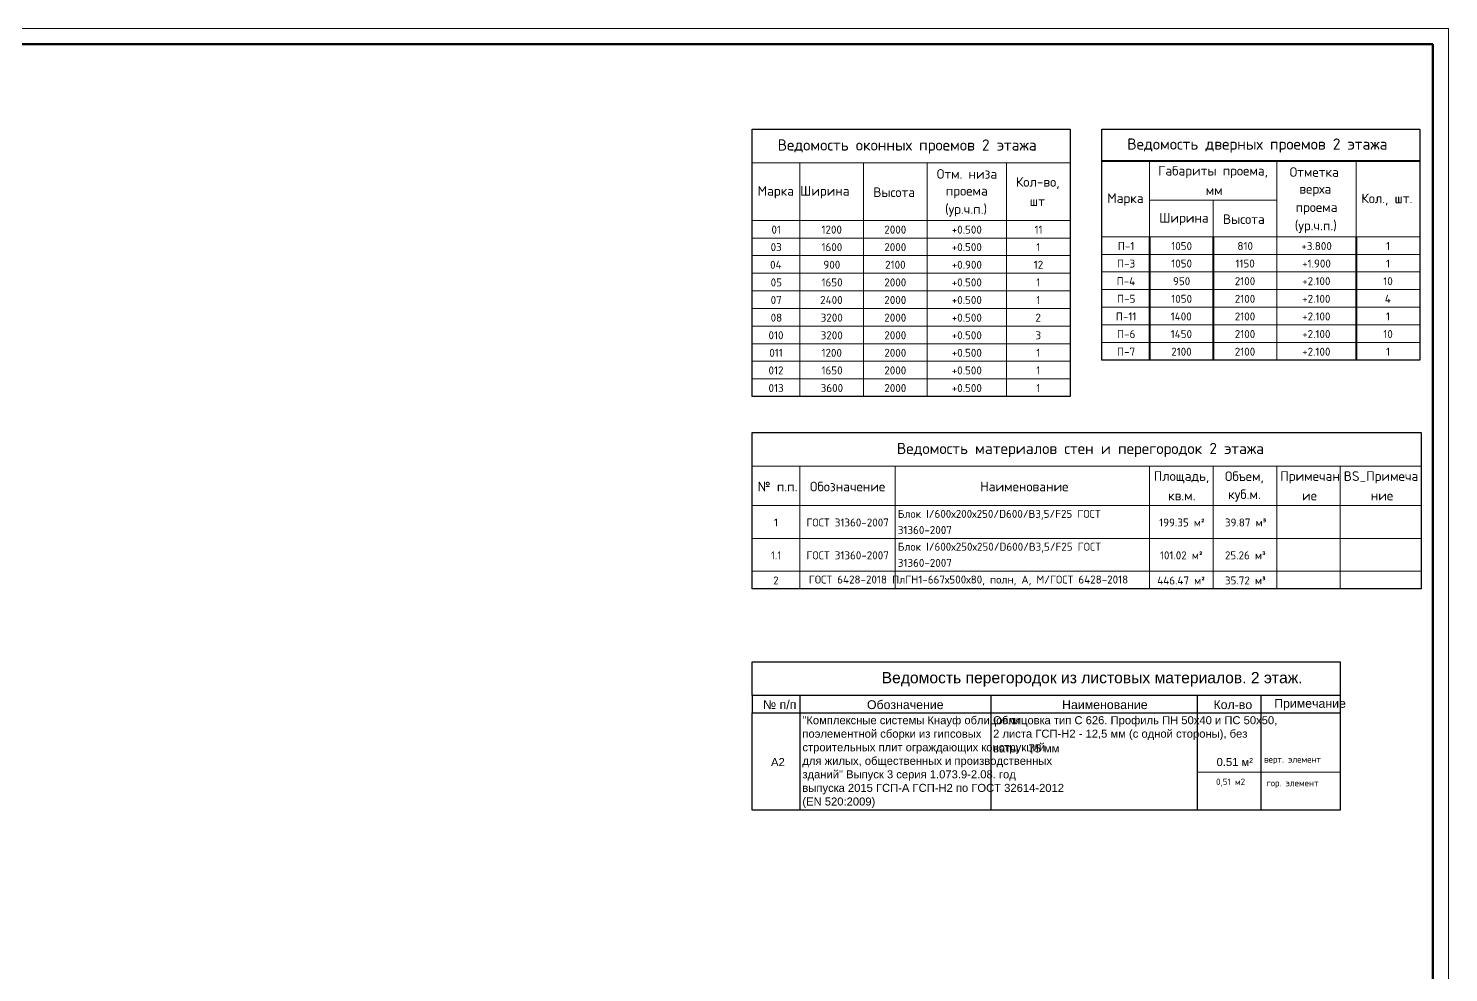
# Model space of a CAD drawing. Header units: millimetres. Extents: x -84737 to 172119, y -43083 to 59399.
# Drawn here: x 124460 to 169138, y -13384 to 16316 of the extents above; entities that cross this region are included whole.
import ezdxf

# ---------------------------------------------------------------- set-up
doc = ezdxf.new("R2010")
doc.units = ezdxf.units.MM
doc.layers.add('PDF _Геометрия', color=7, linetype='Continuous')
doc.layers.add('PDF _Текст', color=7, linetype='Continuous')
doc.styles.add('PDF GOSTCommon', font='arial.ttf')
doc.styles.add('PDF ISOCPEUR', font='isocpeur.ttf')

msp = doc.modelspace()

# ---------------------------------------------------------------- linework, layer by layer
at = {"layer": 'PDF _Геометрия', "lineweight": 20}
msp.add_lwpolyline([(169138, 16316), (169138, -43083), (85040, -43083), (85040, 16316)], close=True, dxfattribs=at)
at = {"layer": 'PDF _Геометрия', "lineweight": 60}
msp.add_lwpolyline([(168639, 15816), (168639, -42583), (87034, -42583), (87034, 15816)], close=True, dxfattribs=at)
at = {"layer": 'PDF _Геометрия', "lineweight": 30}
for points in [[(147232, 13149), (157231, 13149), (157231, 12091), (157231, 4738), (147232, 4738), (147232, 12091)], [(158234, 13149), (168232, 13149), (168232, 12150), (168232, 5881), (158234, 5881), (158234, 12150)], [(147232, 3600), (168270, 3600), (168270, 2541), (168270, -1315), (147232, -1315), (147232, 2541)], [(147232, -8274), (147232, -5218), (148731, -5218), (154733, -5218), (161231, -5218), (163233, -5218), (165731, -5218), (165731, -8274), (163233, -8274), (161231, -8274), (154733, -8274), (148731, -8274)]]:
    msp.add_lwpolyline(points, close=True, dxfattribs=at)
at = {"layer": 'PDF _Геометрия', "lineweight": 9}
for points in [[(147232, 12091), (157231, 12091)], [(148731, 12091), (148731, 10275), (148731, 9721), (148731, 9170), (148731, 8616), (148731, 8061), (148731, 7507), (148731, 6952), (148731, 6398), (148731, 5847), (148731, 5293), (148731, 4738)], [(150733, 12091), (150733, 10275), (150733, 9721), (150733, 9170), (150733, 8616), (150733, 8061), (150733, 7507), (150733, 6952), (150733, 6398), (150733, 5847), (150733, 5293), (150733, 4738)], [(152731, 12091), (152731, 10275), (152731, 9721), (152731, 9170), (152731, 8616), (152731, 8061), (152731, 7507), (152731, 6952), (152731, 6398), (152731, 5847), (152731, 5293), (152731, 4738)], [(155233, 12091), (155233, 10275), (155233, 9721), (155233, 9170), (155233, 8616), (155233, 8061), (155233, 7507), (155233, 6952), (155233, 6398), (155233, 5847), (155233, 5293), (155233, 4738)], [(159732, 12150), (159732, 10910)], [(163733, 12150), (163733, 10910)], [(166234, 12150), (166234, 10910), (166234, 9759)], [(163733, 5881), (163733, 6436), (163733, 6990), (163733, 7545), (163733, 8099), (163733, 8654), (163733, 9204), (163733, 9759), (163733, 10910), (161730, 10910), (159732, 10910), (159732, 9759)], [(161730, 10910), (161730, 9759)], [(157231, 10275), (155233, 10275), (152731, 10275), (150733, 10275), (148731, 10275), (147232, 10275)], [(157231, 9721), (155233, 9721), (152731, 9721), (150733, 9721), (148731, 9721), (147232, 9721)], [(168232, 9759), (166234, 9759), (163733, 9759), (161730, 9759), (159732, 9759), (158234, 9759)], [(157231, 9170), (155233, 9170), (152731, 9170), (150733, 9170), (148731, 9170), (147232, 9170)], [(168232, 9204), (166234, 9204), (163733, 9204), (161730, 9204), (159732, 9204), (158234, 9204)], [(157231, 8616), (155233, 8616), (152731, 8616), (150733, 8616), (148731, 8616), (147232, 8616)], [(168232, 8654), (166234, 8654), (163733, 8654), (161730, 8654), (159732, 8654), (158234, 8654)], [(157231, 8061), (155233, 8061), (152731, 8061), (150733, 8061), (148731, 8061), (147232, 8061)], [(168232, 8099), (166234, 8099), (163733, 8099), (161730, 8099), (159732, 8099), (158234, 8099)], [(157231, 7507), (155233, 7507), (152731, 7507), (150733, 7507), (148731, 7507), (147232, 7507)], [(168232, 7545), (166234, 7545), (163733, 7545), (161730, 7545), (159732, 7545), (158234, 7545)], [(157231, 6952), (155233, 6952), (152731, 6952), (150733, 6952), (148731, 6952), (147232, 6952)], [(168232, 6990), (166234, 6990), (163733, 6990), (161730, 6990), (159732, 6990), (158234, 6990)], [(157231, 6398), (155233, 6398), (152731, 6398), (150733, 6398), (148731, 6398), (147232, 6398)], [(168232, 6436), (166234, 6436), (163733, 6436), (161730, 6436), (159732, 6436), (158234, 6436)], [(157231, 5847), (155233, 5847), (152731, 5847), (150733, 5847), (148731, 5847), (147232, 5847)], [(157231, 5293), (155233, 5293), (152731, 5293), (150733, 5293), (148731, 5293), (147232, 5293)], [(147232, 2541), (168270, 2541)], [(148731, 2541), (148731, 1305), (148731, 272), (148731, -761), (148731, -1315)], [(151732, 2541), (151732, 1305), (151732, 272), (151732, -761), (151732, -1315)], [(159732, 2541), (159732, 1305), (159732, 272), (159732, -761), (159732, -1315)], [(161730, 2541), (161730, 1305), (161730, 272), (161730, -761), (161730, -1315)], [(163733, 2541), (163733, 1305), (163733, 272), (163733, -761), (163733, -1315)], [(165731, 2541), (165731, 1305), (165731, 272), (165731, -761), (165731, -1315)], [(168270, 1305), (165731, 1305), (163733, 1305), (161730, 1305), (159732, 1305), (151732, 1305), (148731, 1305), (147232, 1305)], [(168270, 272), (165731, 272), (163733, 272), (161730, 272), (159732, 272), (151732, 272), (148731, 272), (147232, 272)], [(168270, -761), (165731, -761), (163733, -761), (161730, -761), (159732, -761), (151732, -761), (148731, -761), (147232, -761)], [(161231, -7076), (165731, -7076)]]:
    msp.add_lwpolyline(points, dxfattribs=at)
at = {"layer": 'PDF _Геометрия', "lineweight": 40}
for points in [[(158234, 12150), (168232, 12150)], [(159732, 9759), (159732, 9204), (159732, 8654), (159732, 8099), (159732, 7545), (159732, 6990), (159732, 6436), (159732, 5881)], [(161730, 9759), (161730, 9204), (161730, 8654), (161730, 8099), (161730, 7545), (161730, 6990), (161730, 6436), (161730, 5881)], [(166234, 9759), (166234, 9204), (166234, 8654), (166234, 8099), (166234, 7545), (166234, 6990), (166234, 6436), (166234, 5881)]]:
    msp.add_lwpolyline(points, dxfattribs=at)
at = {"layer": 'PDF _Геометрия', "lineweight": 30}
for points in [[(147232, -4668), (147232, -3609), (165731, -3609), (165731, -4668), (165731, -5218)], [(165731, -4668), (147232, -4668), (147232, -5218)], [(148731, -4668), (148731, -5218), (148731, -8274)], [(154733, -4668), (154733, -5218), (154733, -8274)], [(161231, -4668), (161231, -5218), (161231, -8274)], [(163233, -4668), (163233, -5218), (163233, -8274)]]:
    msp.add_lwpolyline(points, dxfattribs=at)

# ---------------------------------------------------------------- texts
at = {"layer": 'PDF _Текст', "attachment_point": 4}
for s, insert, char_height, style in [('Ведомость оконных проемов 2 этажа', (148030, 12601), 352.02, 'PDF ISOCPEUR'), ('Ведомость дверных проемов 2 этажа', (159028, 12631), 352.02, 'PDF ISOCPEUR'), ('Отм. низа', (153038, 11738), 303, 'PDF ISOCPEUR'), ('Кол-во,', (155527, 11451), 303, 'PDF ISOCPEUR'), ('Габариты проема,', (160002, 11798), 303.01, 'PDF ISOCPEUR'), ('Отметка', (164138, 11798), 303, 'PDF ISOCPEUR'), ('Марка Ширина', (147400, 11163), 303.01, 'PDF ISOCPEUR'), ('Высота', (151040, 11163), 303, 'PDF ISOCPEUR'), ('проема', (153322, 11167), 303, 'PDF ISOCPEUR'), ('мм', (161496, 11226), 303, 'PDF ISOCPEUR'), ('верха', (164443, 11226), 303, 'PDF ISOCPEUR'), ('(ур.ч.п.)', (153297, 10591), 303, 'PDF ISOCPEUR'), ('шт', (155963, 10879), 303, 'PDF ISOCPEUR'), ('Марка', (158398, 10934), 303, 'PDF ISOCPEUR'), ('проема', (164324, 10651), 303, 'PDF ISOCPEUR'), ('Кол., шт.', (166394, 10934), 303, 'PDF ISOCPEUR'), ('Ширина', (160036, 10316), 303, 'PDF ISOCPEUR'), ('Высота', (162042, 10316), 303, 'PDF ISOCPEUR'), ('(ур.ч.п.)', (164299, 10075), 303, 'PDF ISOCPEUR'), ('01', (147836, 9986), 251.8, 'PDF ISOCPEUR'), ('1200', (149410, 9986), 251.8, 'PDF ISOCPEUR'), ('2000', (151387, 9986), 251.8, 'PDF ISOCPEUR'), ('+0.500', (153508, 9986), 251.8, 'PDF ISOCPEUR'), ('11', (156112, 9986), 251.8, 'PDF ISOCPEUR'), ('03', (147810, 9435), 251.8, 'PDF ISOCPEUR'), ('1600', (149410, 9435), 251.8, 'PDF ISOCPEUR'), ('2000', (151387, 9435), 251.8, 'PDF ISOCPEUR'), ('+0.500', (153508, 9435), 251.8, 'PDF ISOCPEUR'), ('1', (156167, 9435), 252, 'PDF ISOCPEUR'), ('П-1', (158732, 9469), 251.8, 'PDF ISOCPEUR'), ('1050', (160413, 9469), 251.8, 'PDF ISOCPEUR'), ('810', (162495, 9469), 251.8, 'PDF ISOCPEUR'), ('+3.800', (164506, 9469), 251.8, 'PDF ISOCPEUR'), ('1', (167169, 9469), 252, 'PDF ISOCPEUR'), ('04', (147793, 8881), 251.8, 'PDF ISOCPEUR'), ('900', (149470, 8881), 251.8, 'PDF ISOCPEUR'), ('2100', (151413, 8881), 251.8, 'PDF ISOCPEUR'), ('+0.900', (153508, 8881), 251.8, 'PDF ISOCPEUR'), ('12', (156086, 8881), 251.8, 'PDF ISOCPEUR'), ('П-3', (158707, 8919), 251.8, 'PDF ISOCPEUR'), ('1050', (160413, 8919), 251.8, 'PDF ISOCPEUR'), ('1150', (162432, 8919), 251.8, 'PDF ISOCPEUR'), ('+1.900', (164532, 8919), 251.8, 'PDF ISOCPEUR'), ('1', (167169, 8919), 252, 'PDF ISOCPEUR'), ('П-4', (158694, 8364), 251.8, 'PDF ISOCPEUR'), ('950', (160468, 8364), 251.8, 'PDF ISOCPEUR'), ('2100', (162411, 8364), 251.8, 'PDF ISOCPEUR'), ('+2.100', (164532, 8364), 251.8, 'PDF ISOCPEUR'), ('10', (167084, 8364), 251.8, 'PDF ISOCPEUR'), ('05', (147810, 8326), 251.8, 'PDF ISOCPEUR'), ('1650', (149410, 8326), 251.8, 'PDF ISOCPEUR'), ('2000', (151387, 8326), 251.8, 'PDF ISOCPEUR'), ('+0.500', (153508, 8326), 251.8, 'PDF ISOCPEUR'), ('1', (156167, 8326), 252, 'PDF ISOCPEUR'), ('07', (147810, 7772), 251.8, 'PDF ISOCPEUR'), ('2400', (149368, 7772), 251.8, 'PDF ISOCPEUR'), ('2000', (151387, 7772), 251.8, 'PDF ISOCPEUR'), ('+0.500', (153508, 7772), 251.8, 'PDF ISOCPEUR'), ('1', (156167, 7772), 252, 'PDF ISOCPEUR'), ('П-5', (158707, 7810), 251.8, 'PDF ISOCPEUR'), ('1050', (160413, 7810), 251.8, 'PDF ISOCPEUR'), ('2100', (162411, 7810), 251.8, 'PDF ISOCPEUR'), ('+2.100', (164532, 7810), 251.8, 'PDF ISOCPEUR'), ('4', (167131, 7810), 252, 'PDF ISOCPEUR'), ('08', (147810, 7217), 251.8, 'PDF ISOCPEUR'), ('3200', (149385, 7217), 251.8, 'PDF ISOCPEUR'), ('2000', (151387, 7217), 251.8, 'PDF ISOCPEUR'), ('+0.500', (153508, 7217), 251.8, 'PDF ISOCPEUR'), ('2', (156141, 7217), 252, 'PDF ISOCPEUR'), ('П-11', (158669, 7255), 251.8, 'PDF ISOCPEUR'), ('1400', (160396, 7255), 251.8, 'PDF ISOCPEUR'), ('2100', (162411, 7255), 251.8, 'PDF ISOCPEUR'), ('+2.100', (164532, 7255), 251.8, 'PDF ISOCPEUR'), ('1', (167169, 7255), 252, 'PDF ISOCPEUR'), ('010', (147743, 6663), 251.8, 'PDF ISOCPEUR'), ('3200', (149385, 6663), 251.8, 'PDF ISOCPEUR'), ('2000', (151387, 6663), 251.8, 'PDF ISOCPEUR'), ('+0.500', (153508, 6663), 251.8, 'PDF ISOCPEUR'), ('3', (156141, 6663), 252, 'PDF ISOCPEUR'), ('П-6', (158707, 6701), 251.8, 'PDF ISOCPEUR'), ('1450', (160396, 6701), 251.8, 'PDF ISOCPEUR'), ('2100', (162411, 6701), 251.8, 'PDF ISOCPEUR'), ('+2.100', (164532, 6701), 251.8, 'PDF ISOCPEUR'), ('10', (167084, 6701), 251.8, 'PDF ISOCPEUR'), ('П-7', (158707, 6146), 251.8, 'PDF ISOCPEUR'), ('2100', (160413, 6146), 251.8, 'PDF ISOCPEUR'), ('2100', (162411, 6146), 251.8, 'PDF ISOCPEUR'), ('+2.100', (164532, 6146), 251.8, 'PDF ISOCPEUR'), ('1', (167169, 6146), 252, 'PDF ISOCPEUR'), ('011', (147768, 6112), 251.8, 'PDF ISOCPEUR'), ('1200', (149410, 6112), 251.8, 'PDF ISOCPEUR'), ('2000', (151387, 6112), 251.8, 'PDF ISOCPEUR'), ('+0.500', (153508, 6112), 251.8, 'PDF ISOCPEUR'), ('1', (156167, 6112), 252, 'PDF ISOCPEUR'), ('012', (147743, 5558), 251.8, 'PDF ISOCPEUR'), ('1650', (149410, 5558), 251.8, 'PDF ISOCPEUR'), ('2000', (151387, 5558), 251.8, 'PDF ISOCPEUR'), ('+0.500', (153508, 5558), 251.8, 'PDF ISOCPEUR'), ('1', (156167, 5558), 252, 'PDF ISOCPEUR'), ('013', (147743, 5003), 251.8, 'PDF ISOCPEUR'), ('3600', (149385, 5003), 251.8, 'PDF ISOCPEUR'), ('2000', (151387, 5003), 251.8, 'PDF ISOCPEUR'), ('+0.500', (153508, 5003), 251.8, 'PDF ISOCPEUR'), ('1', (156167, 5003), 252, 'PDF ISOCPEUR'), ('Ведомость материалов стен и перегородок 2 этажа', (151781, 3055), 352.02, 'PDF ISOCPEUR'), ('Площадь,', (159862, 2193), 303, 'PDF ISOCPEUR'), ('Объем,', (162102, 2193), 303, 'PDF ISOCPEUR'), ('Примечан', (163842, 2193), 303, 'PDF ISOCPEUR'), ('BS_Примеча', (165840, 2193), 303, 'PDF ISOCPEUR'), ('№ п.п.', (147404, 1905), 303, 'PDF ISOCPEUR'), ('Обозначение', (149046, 1905), 303.01, 'PDF ISOCPEUR'), ('Наименование', (154401, 1905), 303.01, 'PDF ISOCPEUR'), ('куб.м.', (162203, 1621), 303, 'PDF ISOCPEUR'), ('кв.м.', (160311, 1621), 303, 'PDF ISOCPEUR'), ('ие', (164527, 1621), 303, 'PDF ISOCPEUR'), ('ние', (166690, 1621), 303, 'PDF ISOCPEUR'), ('1', (147916, 774), 252, 'PDF ISOCPEUR'), ('ГОСТ 31360-2007', (148936, 774), 251.76, 'PDF ISOCPEUR'), ('Блок I/600х200х250/D600/В3,5/F25 ГОСТ', (151811, 1016), 251.76, 'PDF ISOCPEUR'), ('199.35 м²', (160032, 774), 251.8, 'PDF ISOCPEUR'), ('39.87 м³', (162102, 774), 251.8, 'PDF ISOCPEUR'), ('31360-2007', (151811, 537), 251.8, 'PDF ISOCPEUR'), ('Блок I/600х250х250/D600/В3,5/F25 ГОСТ', (151811, -17), 251.76, 'PDF ISOCPEUR'), ('1.1', (147819, -259), 251.8, 'PDF ISOCPEUR'), ('ГОСТ 31360-2007', (148936, -259), 251.76, 'PDF ISOCPEUR'), ('31360-2007', (151811, -496), 251.8, 'PDF ISOCPEUR'), ('101.02 м²', (160057, -259), 251.8, 'PDF ISOCPEUR'), ('25.26 м³', (162102, -259), 251.8, 'PDF ISOCPEUR'), ('ГОСТ 6428-2018 ПлГН1-667х500х80, полн, А, M/ГОСТ 6428-2018', (149012, -1050), 251.76, 'PDF ISOCPEUR'), ('2', (147891, -1050), 252, 'PDF ISOCPEUR'), ('446.47 м²', (159972, -1050), 251.8, 'PDF ISOCPEUR'), ('35.72 м³', (162102, -1050), 251.8, 'PDF ISOCPEUR'), ('Ведомость перегородок из листовых материалов. 2 этаж.', (151303, -4159), 352.39, 'PDF GOSTCommon'), ('№ п/п', (147569, -4958), 277.4, 'PDF GOSTCommon'), ('Обозначение', (150841, -4958), 277.42, 'PDF GOSTCommon'), ('Наименование', (156979, -4958), 277.42, 'PDF GOSTCommon'), ('Кол-во', (161742, -4958), 277.4, 'PDF GOSTCommon'), ('Примечание', (163651, -4958), 277.4, 'PDF GOSTCommon'), ('"Комплексные системы Кнауф облицовки', (148809, -5483), 252.42, 'PDF GOSTCommon'), ('Облицовка тип С 626. Профиль ПН 50х40 и ПС 50х50,', (154808, -5483), 252.42, 'PDF GOSTCommon'), ('поэлементной сборки из гипсовых', (148809, -5906), 252.42, 'PDF GOSTCommon'), ('2 листа ГСП-Н2 - 12,5 мм (с одной стороны), без', (154808, -5906), 252.42, 'PDF GOSTCommon'), ('строительных плит ограждающих конструкций', (148809, -6334), 252.42, 'PDF GOSTCommon'), ('ваты - 75 мм', (154808, -6334), 252.42, 'PDF GOSTCommon'), ('А2', (147823, -6761), 252.4, 'PDF GOSTCommon'), ('для жилых, общественных и производственных', (148809, -6761), 252.42, 'PDF GOSTCommon'), ('0.51 м²', (161839, -6761), 252.4, 'PDF GOSTCommon'), ('верт. элемент', (163334, -6704), 205.12, 'PDF ISOCPEUR'), ('зданий" Выпуск 3 серия 1.073.9-2.08. год', (148809, -7185), 252.42, 'PDF GOSTCommon'), ('выпуска 2015 ГСП-А ГСП-Н2 по ГОСТ 32614-2012', (148809, -7612), 252.42, 'PDF GOSTCommon'), ('0,51 м2', (161822, -7407), 205.1, 'PDF ISOCPEUR'), ('гор. элемент', (163410, -7449), 205.12, 'PDF ISOCPEUR'), ('(EN 520:2009)', (148809, -8040), 252.42, 'PDF GOSTCommon')]:
    msp.add_mtext(s, dxfattribs=dict(at, insert=insert, char_height=char_height, style=style))

doc.saveas('drawing.dxf')
